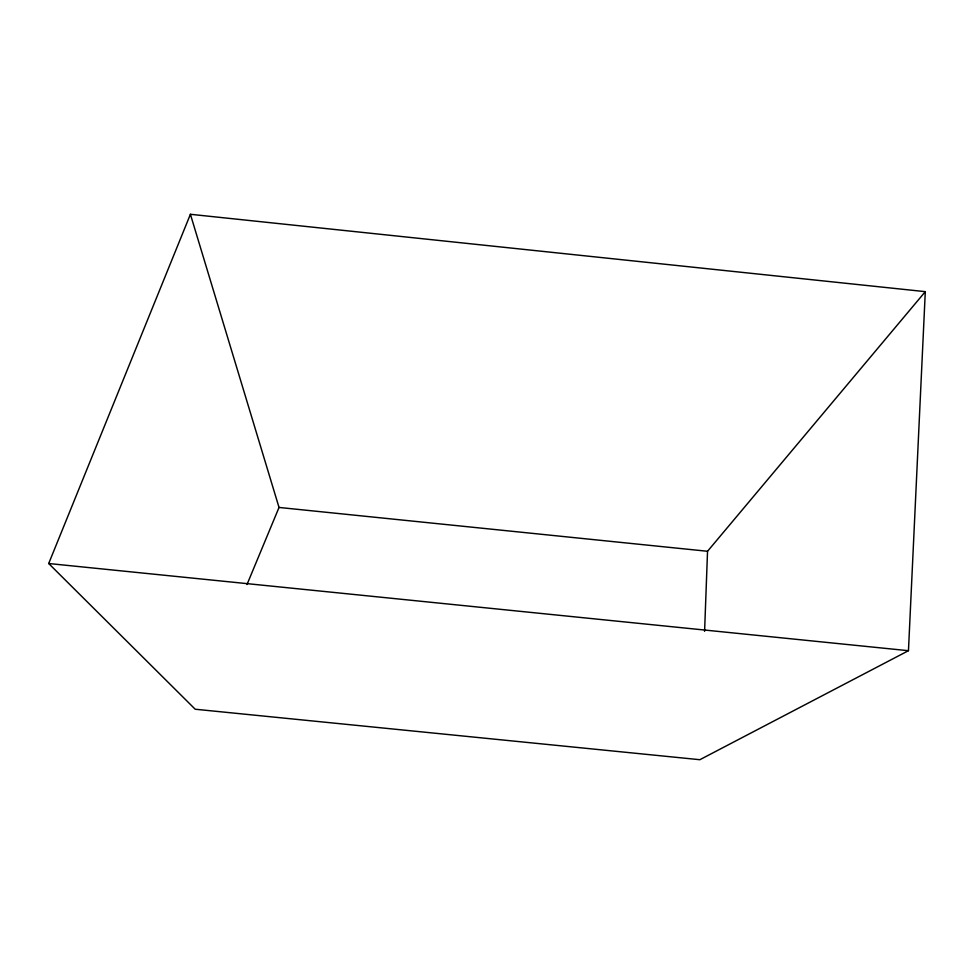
<?xml version="1.0" encoding="UTF-8"?>
<svg xmlns="http://www.w3.org/2000/svg" width="974" height="974" viewBox="0 0 974 974"><rect width="100%" height="100%" fill="white"/><g stroke="black" fill="none" stroke-linecap="round" stroke-linejoin="round"><path stroke-width="1.46" d="M704.592 631.322L707.538 551.272L925.3 291.652L190.405 214.292L48.7 563.52L195.202 709.23L699.856 759.708L908.438 650.705L48.7 563.52M908.462 650.669L925.3 291.652M247.006 584.522L279.027 507.454L190.405 214.292M279.027 507.454L707.538 551.272"/></g></svg>
